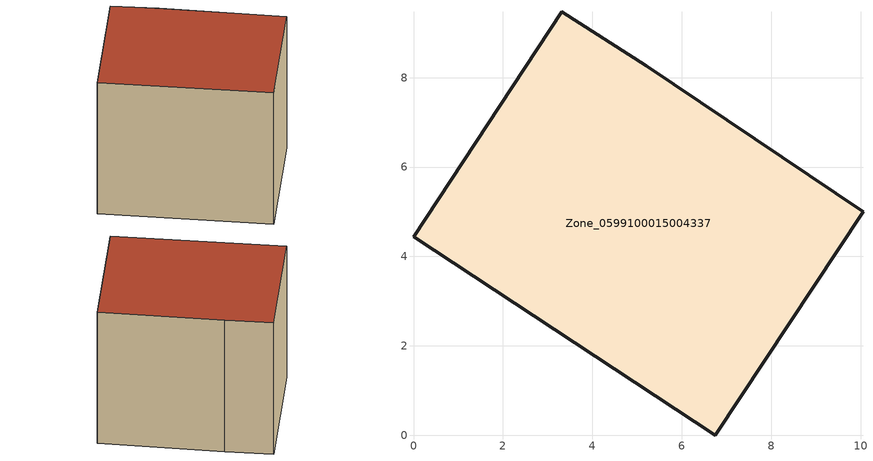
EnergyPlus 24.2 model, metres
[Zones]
Zone_0599100015004337
 floor ground (C_G): 6.75,0 0,4.44 3.31,9.47 5.2,8.27 10.05,5 z0.87
 wall outside (C_F): 0,4.44 6.75,0 10.05,5 5.2,8.27 3.31,9.47 0,4.44 z0.87:8.22
 roof outside (C_R): 6.75,0 10.05,5 5.2,8.27 3.31,9.47 0,4.44 z8.22
[BUILDING]
Pand.0599100015004337: North Axis=0; Terrain=City; Loads Convergence Tolerance Value=0.04; Temperature Convergence Tolerance Value=0.4; Solar Distribution=FullExterior; Maximum Number of Warmup Days=25; Minimum Number of Warmup Days=1
[Site:Location]
Rotterdam.The.Hague.AP_ZH_NLD Design_Conditions: Latitude=51.96; Longitude=4.45; Time Zone=1; Elevation=-4.5
[SITE:GROUNDTEMPERATURE:BUILDINGSURFACE]
18, 18, 18, 18, 18, 18, 18, 18, 18, 18, 18, 18
[MATERIAL] Thermal Absorptance=0.9; Solar Absorptance=0.7; Visible Absorptance=0.7
Name | Roughness | Thickness | Conductivity | Density | Specific Heat
G.TI.1965-1974 | MediumSmooth | 0.15 | 0.882353 | 540 | 1210
F.TI.1965-1974 | Rough | 0.3 | 0.697674 | 1920 | 840
R.TI.1965-1974 | MediumRough | 0.2 | 0.232558 | 1500 | 1000
[CONSTRUCTION]
C_G: G.TI.1965-1974
C_F: F.TI.1965-1974
C_R: R.TI.1965-1974
[ZONE]
Zone_0599100015004337: Type=1; Multiplier=1; Ceiling Height=Autocalculate; Volume=Autocalculate; Floor Area=autocalculate; Part of Total Floor Area=Yes
[ZONEINFILTRATION:DESIGNFLOWRATE]
Infil_Zone_0599100015004337: Zone or ZoneList or Space or SpaceList=Zone_0599100015004337; Schedule=AlwaysOn; Design Flow Rate Calculation Method=Flow/Area; Flow Rate per Floor Area=0.003; Constant Term Coefficient=1; Temperature Term Coefficient=0; Velocity Term Coefficient=0; Velocity Squared Term Coefficient=0
[HVACTEMPLATE:ZONE:IDEALLOADSAIRSYSTEM]
Zone_0599100015004337: Maximum Heating Supply Air Temperature=50; Minimum Cooling Supply Air Temperature=13; Maximum Heating Supply Air Humidity Ratio=0.0156; Minimum Cooling Supply Air Humidity Ratio=0.0077; Heating Limit=NoLimit; Cooling Limit=NoLimit; Dehumidification Control Type=ConstantSensibleHeatRatio; Cooling Sensible Heat Ratio=0.7; Dehumidification Setpoint=60; Humidification Control Type=None; Humidification Setpoint=30; Outdoor Air Method=None; Outdoor Air Flow Rate per Person=0.00944; Outdoor Air Flow Rate per Zone Floor Area=0; Outdoor Air Flow Rate per Zone=0; Demand Controlled Ventilation Type=None; Outdoor Air Economizer Type=NoEconomizer; Heat Recovery Type=None; Sensible Heat Recovery Effectiveness=0.7; Latent Heat Recovery Effectiveness=0.65
[ZONECONTROL:THERMOSTAT]
ThermostatControl_Zone_0599100015004337: Zone or ZoneList=Zone_0599100015004337; Control Type Schedule=DualSetpointControlType; Control 1=Thermostat_Zone_0599100015004337; Temperature Difference Between Cutout And Setpoint=0
[THERMOSTATSETPOINT:DUALSETPOINT]
Thermostat_Zone_0599100015004337: Heating Setpoint Temperature Schedule=HeatingSetpoint_Zone_0599100015004337; Cooling Setpoint Temperature Schedule=CoolingSetpoint_Zone_0599100015004337
[SCHEDULE:COMPACT]
HeatingSetpoint_Zone_0599100015004337: Through: 12/31, For: AllDays, Until: 24:00, 21
CoolingSetpoint_Zone_0599100015004337: Through: 12/31, For: AllDays, Until: 24:00, 24
DualSetpointControlType: Through: 12/31, For: AllDays, Until: 24:00, 4
AlwaysOn: Through: 12/31, For: AllDays, Until: 24:00, 1
